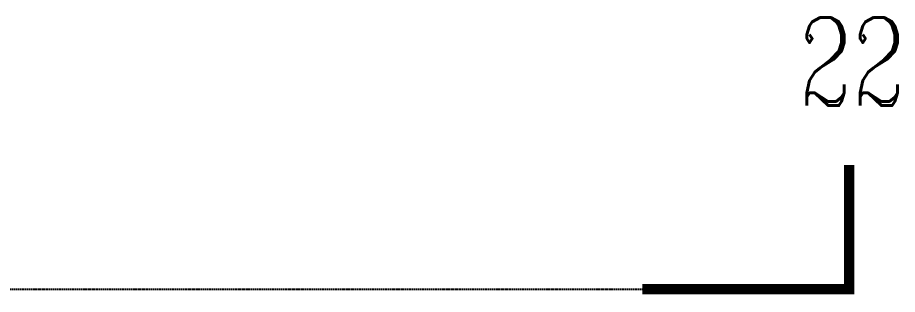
# Model space of a CAD drawing. Extents: x -954573 to 446329, y 489853 to 1226784.
# Drawn here: x -117857 to -113607, y 670434 to 671772 of the extents above; entities that cross this region are included whole.
import ezdxf

# ---------------------------------------------------------------- set-up
doc = ezdxf.new("R2010")
doc.units = 0
doc.header["$LTSCALE"] = 10
doc.header["$MEASUREMENT"] = 0
doc.linetypes.add('10平面$1$DASH', pattern=[0.35, 0.25, -0.1])
for name, color, linetype in [('10平面$0$AS-WALL', 8, 'Continuous'), ('10平面$0$DIM_SYMB', 8, 'Continuous'), ('10平面$0$PUB_TEXT', 8, 'Continuous'), ('A-LIN-V', 9, 'Continuous')]:
    doc.layers.add(name, color=color, linetype=linetype)
doc.styles.add('10平面$0$_TCH_LABEL', font='COMPLEX', dxfattribs={"bigfont": 'GBCBIG'})

# ---------------------------------------------------------------- blocks, each defined once
blk = doc.blocks.new('10平面$0$dote')
at = {"layer": '10平面$0$DIM_SYMB', "const_width": 50}
blk.add_lwpolyline([(105896.4, -134360.9), (106896.4, -134360.9), (106896.4, -133760.9)], dxfattribs=at)
at = {"layer": '10平面$0$DIM_SYMB', "linetype": '10平面$1$DASH', "ltscale": 3}
blk.add_lwpolyline([(86406.4, -134360.9), (106296.4, -134360.9)], dxfattribs=at)
at = {"layer": '10平面$0$PUB_TEXT', "style": '10平面$0$_TCH_LABEL', "width": 0.705882}
blk.add_text('22', height=425, dxfattribs=at).set_placement((106653.5, -133473.4))
blk = doc.blocks.new('10平面')
at = {"layer": '10平面$0$AS-WALL'}
blk.add_blockref('10平面$0$dote', (-220736.4, 804820), dxfattribs=at)

msp = doc.modelspace()

# ---------------------------------------------------------------- block references
at = {"layer": 'A-LIN-V'}
msp.add_blockref('10平面', (0, 0), dxfattribs=at)

doc.saveas('drawing.dxf')
